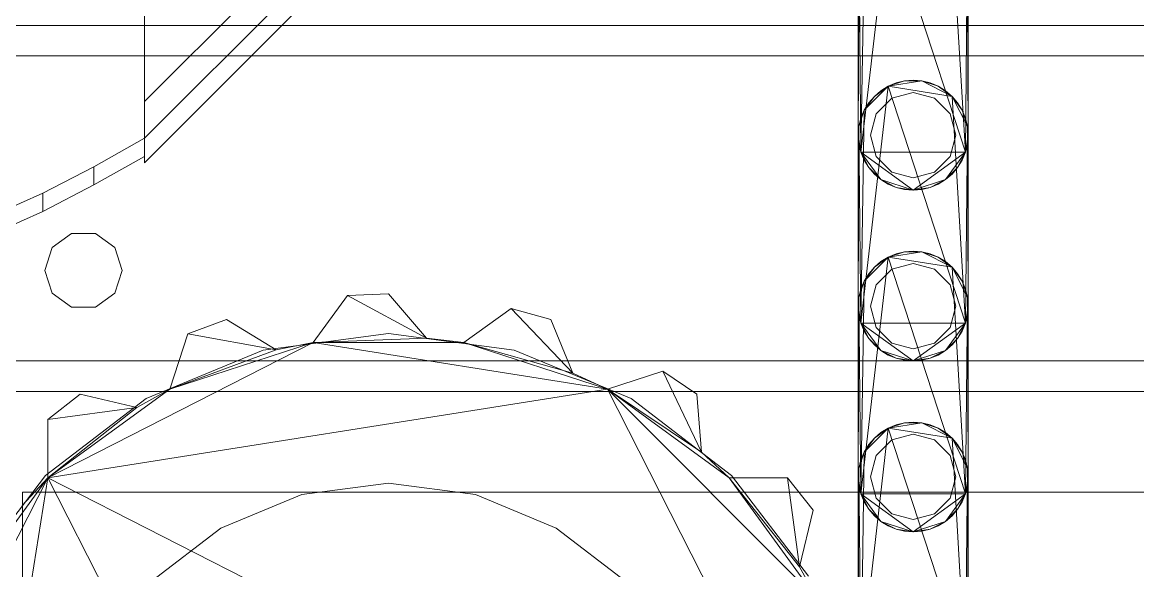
# Model space of a CAD drawing. Header units: millimetres. Extents: x -1970 to 59977, y -50268 to 6837.
# Drawn here: x 58329.2 to 58512.1, y 2527.1 to 2617 of the extents above; entities that cross this region are included whole.
import ezdxf

# ---------------------------------------------------------------- set-up
doc = ezdxf.new("R2010")
doc.units = ezdxf.units.MM
doc.layers.add('lateral_secador', color=7, linetype='Continuous', lineweight=0)

msp = doc.modelspace()

# ---------------------------------------------------------------- linework, layer by layer
at = {"layer": 'lateral_secador'}
for p, q in [((58589.253, 2844), (58349.253, 2604)), ((58589.253, 2838), (58349.253, 2598)), ((58589.253, 2834), (58349.253, 2594)), ((58349.253, 2594), (58349.253, 2663)), ((58466.694, 2595.719), (58471.167, 2634.519)), ((58471.167, 2634.519), (58483.812, 2595.719)), ((58481.616, 2632.864), (58483.812, 2595.719)), ((58466.694, 2595.719), (58467.233, 2630.586)), ((58466.253, 2598.5), (58466.364, 2627.908)), ((58466.694, 2595.719), (58466.364, 2627.908)), ((58484.142, 2627.908), (58483.812, 2595.719)), ((58484.142, 2627.908), (58484.253, 2598.5)), ((58466.253, 2626.5), (58466.253, 2598.5)), ((58484.253, 2598.5), (58484.253, 2626.5)), ((58199.253, 2616.5), (58579.253, 2616.5)), ((58224.253, 2616.5), (58554.253, 2616.5)), ((58224.253, 2611.5), (58554.253, 2611.5)), ((58471.167, 2606.519), (58473.845, 2607.389)), ((58471.167, 2606.519), (58476.661, 2607.389)), ((58473.845, 2607.389), (58472.472, 2607.06)), ((58475.253, 2607.5), (58473.845, 2607.389)), ((58473.845, 2607.389), (58476.661, 2607.389)), ((58476.661, 2607.389), (58475.253, 2607.5)), ((58476.661, 2607.389), (58479.339, 2606.519)), ((58478.034, 2607.06), (58476.661, 2607.389)), ((58476.661, 2607.389), (58481.616, 2604.864)), ((58466.694, 2567.719), (58471.167, 2606.519)), ((58467.233, 2602.586), (58471.167, 2606.519)), ((58468.89, 2604.864), (58471.167, 2606.519)), ((58469.962, 2605.781), (58468.89, 2604.864)), ((58471.167, 2606.519), (58469.962, 2605.781)), ((58472.472, 2607.06), (58471.167, 2606.519)), ((58471.167, 2606.519), (58481.616, 2604.864)), ((58471.167, 2606.519), (58483.812, 2567.719)), ((58475.253, 2605.5), (58471.753, 2604.562)), ((58478.753, 2604.562), (58475.253, 2605.5)), ((58479.339, 2606.519), (58478.034, 2607.06)), ((58479.339, 2606.519), (58481.616, 2604.864)), ((58480.544, 2605.781), (58479.339, 2606.519)), ((58481.616, 2604.864), (58480.544, 2605.781)), ((58349.253, 2604), (58349.253, 2598)), ((58467.233, 2602.586), (58468.89, 2604.864)), ((58467.972, 2603.79), (58467.233, 2602.586)), ((58468.89, 2604.864), (58467.972, 2603.79)), ((58471.753, 2604.562), (58469.191, 2602)), ((58481.315, 2602), (58478.753, 2604.562)), ((58481.616, 2604.864), (58483.272, 2602.586)), ((58482.534, 2603.79), (58481.616, 2604.864)), ((58481.616, 2604.864), (58484.142, 2599.908)), ((58481.616, 2604.864), (58483.812, 2567.719)), ((58483.272, 2602.586), (58482.534, 2603.79)), ((58466.364, 2599.908), (58467.233, 2602.586)), ((58467.233, 2602.586), (58466.694, 2601.281)), ((58466.694, 2567.719), (58467.233, 2602.586)), ((58469.191, 2602), (58468.253, 2598.5)), ((58482.253, 2598.5), (58481.315, 2602)), ((58483.272, 2602.586), (58484.142, 2599.908)), ((58483.812, 2601.281), (58483.272, 2602.586)), ((58466.694, 2601.281), (58466.364, 2599.908)), ((58484.142, 2599.908), (58483.812, 2601.281)), ((58466.253, 2570.5), (58466.364, 2599.908)), ((58466.364, 2599.908), (58466.253, 2598.5)), ((58466.253, 2598.5), (58466.253, 2570.5)), ((58466.694, 2595.719), (58466.253, 2598.5)), ((58466.253, 2598.5), (58466.364, 2597.092)), ((58466.694, 2567.719), (58466.364, 2599.908)), ((58468.253, 2598.5), (58469.191, 2595)), ((58481.315, 2595), (58482.253, 2598.5)), ((58484.142, 2599.908), (58483.812, 2567.719)), ((58484.253, 2598.5), (58483.812, 2595.719)), ((58484.142, 2599.908), (58484.253, 2570.5)), ((58484.253, 2598.5), (58484.142, 2599.908)), ((58484.142, 2597.092), (58484.253, 2598.5)), ((58484.253, 2570.5), (58484.253, 2598.5)), ((58349.253, 2598), (58340.92, 2593.341)), ((58349.253, 2598), (58349.253, 2594)), ((58349.253, 2595), (58349.253, 2598)), ((58466.364, 2597.092), (58466.694, 2595.719)), ((58483.812, 2595.719), (58484.142, 2597.092)), ((58349.253, 2595), (58340.92, 2590.341)), ((58467.972, 2593.21), (58466.694, 2595.719)), ((58466.694, 2595.719), (58467.233, 2594.414)), ((58469.962, 2591.219), (58466.694, 2595.719)), ((58475.253, 2589.5), (58466.694, 2595.719)), ((58483.812, 2595.719), (58466.694, 2595.719)), ((58469.191, 2595), (58471.753, 2592.438)), ((58483.812, 2595.719), (58475.253, 2589.5)), ((58478.753, 2592.438), (58481.315, 2595)), ((58483.812, 2595.719), (58480.544, 2591.219)), ((58483.812, 2595.719), (58482.534, 2593.21)), ((58483.272, 2594.414), (58483.812, 2595.719)), ((58340.92, 2593.341), (58332.586, 2589)), ((58340.92, 2593.341), (58340.92, 2590.341)), ((58467.233, 2594.414), (58467.972, 2593.21)), ((58469.962, 2591.219), (58467.972, 2593.21)), ((58467.972, 2593.21), (58468.89, 2592.136)), ((58482.534, 2593.21), (58480.544, 2591.219)), ((58481.616, 2592.136), (58482.534, 2593.21)), ((58482.534, 2593.21), (58483.272, 2594.414)), ((58468.89, 2592.136), (58469.962, 2591.219)), ((58472.472, 2589.94), (58469.962, 2591.219)), ((58469.962, 2591.219), (58471.167, 2590.481)), ((58475.253, 2589.5), (58469.962, 2591.219)), ((58471.753, 2592.438), (58475.253, 2591.5)), ((58475.253, 2591.5), (58478.753, 2592.438)), ((58480.544, 2591.219), (58475.253, 2589.5)), ((58480.544, 2591.219), (58478.034, 2589.94)), ((58479.339, 2590.481), (58480.544, 2591.219)), ((58480.544, 2591.219), (58481.616, 2592.136)), ((58332.586, 2589), (58324.253, 2585.272)), ((58340.92, 2590.341), (58332.586, 2586)), ((58332.586, 2589), (58332.586, 2586)), ((58471.167, 2590.481), (58472.472, 2589.94)), ((58475.253, 2589.5), (58472.472, 2589.94)), ((58472.472, 2589.94), (58473.845, 2589.611)), ((58473.845, 2589.611), (58475.253, 2589.5)), ((58478.034, 2589.94), (58475.253, 2589.5)), ((58475.253, 2589.5), (58476.661, 2589.611)), ((58476.661, 2589.611), (58478.034, 2589.94)), ((58478.034, 2589.94), (58479.339, 2590.481)), ((58332.586, 2586), (58324.253, 2582.272)), ((58337.291, 2582.389), (58334.116, 2580.082)), ((58341.215, 2582.389), (58337.291, 2582.389)), ((58344.39, 2580.082), (58341.215, 2582.389)), ((58334.116, 2580.082), (58332.903, 2576.35)), ((58345.603, 2576.35), (58344.39, 2580.082)), ((58466.694, 2539.719), (58471.167, 2578.519)), ((58467.233, 2574.586), (58471.167, 2578.519)), ((58468.89, 2576.864), (58471.167, 2578.519)), ((58471.167, 2578.519), (58469.962, 2577.781)), ((58471.167, 2578.519), (58473.845, 2579.389)), ((58471.167, 2578.519), (58476.661, 2579.389)), ((58472.472, 2579.06), (58471.167, 2578.519)), ((58471.167, 2578.519), (58481.616, 2576.864)), ((58471.167, 2578.519), (58483.812, 2539.719)), ((58473.845, 2579.389), (58472.472, 2579.06)), ((58475.253, 2579.5), (58473.845, 2579.389)), ((58473.845, 2579.389), (58476.661, 2579.389)), ((58476.661, 2579.389), (58475.253, 2579.5)), ((58476.661, 2579.389), (58479.339, 2578.519)), ((58478.034, 2579.06), (58476.661, 2579.389)), ((58476.661, 2579.389), (58481.616, 2576.864)), ((58479.339, 2578.519), (58478.034, 2579.06)), ((58479.339, 2578.519), (58481.616, 2576.864)), ((58480.544, 2577.781), (58479.339, 2578.519)), ((58332.903, 2576.35), (58334.116, 2572.618)), ((58344.39, 2572.618), (58345.603, 2576.35)), ((58467.233, 2574.586), (58468.89, 2576.864)), ((58468.89, 2576.864), (58467.972, 2575.79)), ((58469.962, 2577.781), (58468.89, 2576.864)), ((58471.753, 2576.562), (58469.191, 2574)), ((58475.253, 2577.5), (58471.753, 2576.562)), ((58478.753, 2576.562), (58475.253, 2577.5)), ((58481.315, 2574), (58478.753, 2576.562)), ((58481.616, 2576.864), (58480.544, 2577.781)), ((58481.616, 2576.864), (58483.272, 2574.586)), ((58482.534, 2575.79), (58481.616, 2576.864)), ((58481.616, 2576.864), (58484.142, 2571.908)), ((58481.616, 2576.864), (58483.812, 2539.719)), ((58466.364, 2571.908), (58467.233, 2574.586)), ((58467.233, 2574.586), (58466.694, 2573.281)), ((58466.694, 2539.719), (58467.233, 2574.586)), ((58467.972, 2575.79), (58467.233, 2574.586)), ((58483.272, 2574.586), (58482.534, 2575.79)), ((58483.272, 2574.586), (58484.142, 2571.908)), ((58483.812, 2573.281), (58483.272, 2574.586)), ((58334.116, 2572.618), (58337.291, 2570.311)), ((58341.215, 2570.311), (58344.39, 2572.618)), ((58466.694, 2573.281), (58466.364, 2571.908)), ((58469.191, 2574), (58468.253, 2570.5)), ((58482.253, 2570.5), (58481.315, 2574)), ((58484.142, 2571.908), (58483.812, 2573.281)), ((58382.505, 2572.235), (58376.896, 2564.527)), ((58389.253, 2572.5), (58382.505, 2572.235)), ((58382.505, 2572.235), (58395.452, 2565.256)), ((58395.452, 2565.256), (58389.253, 2572.5)), ((58466.253, 2542.5), (58466.364, 2571.908)), ((58466.364, 2571.908), (58466.253, 2570.5)), ((58466.694, 2539.719), (58466.364, 2571.908)), ((58484.142, 2571.908), (58483.812, 2539.719)), ((58484.142, 2571.908), (58484.253, 2542.5)), ((58484.253, 2570.5), (58484.142, 2571.908)), ((58337.291, 2570.311), (58341.215, 2570.311)), ((58409.329, 2570.124), (58401.61, 2564.527)), ((58409.329, 2570.124), (58419.485, 2559.487)), ((58415.829, 2568.291), (58409.329, 2570.124)), ((58466.253, 2570.5), (58466.253, 2542.5)), ((58466.694, 2567.719), (58466.253, 2570.5)), ((58466.253, 2570.5), (58466.364, 2569.092)), ((58466.364, 2569.092), (58466.694, 2567.719)), ((58468.253, 2570.5), (58469.191, 2567)), ((58481.315, 2567), (58482.253, 2570.5)), ((58484.253, 2570.5), (58483.812, 2567.719)), ((58483.812, 2567.719), (58484.142, 2569.092)), ((58484.142, 2569.092), (58484.253, 2570.5)), ((58484.253, 2542.5), (58484.253, 2570.5)), ((58362.677, 2568.291), (58356.343, 2565.954)), ((58370.812, 2563.317), (58362.677, 2568.291)), ((58419.485, 2559.487), (58415.829, 2568.291)), ((58467.972, 2565.21), (58466.694, 2567.719)), ((58466.694, 2567.719), (58467.233, 2566.414)), ((58469.962, 2563.219), (58466.694, 2567.719)), ((58475.253, 2561.5), (58466.694, 2567.719)), ((58483.812, 2567.719), (58466.694, 2567.719)), ((58483.812, 2567.719), (58475.253, 2561.5)), ((58483.812, 2567.719), (58480.544, 2563.219)), ((58483.812, 2567.719), (58482.534, 2565.21)), ((58483.272, 2566.414), (58483.812, 2567.719)), ((58356.343, 2565.954), (58353.388, 2556.889)), ((58356.343, 2565.954), (58370.812, 2563.317)), ((58389.253, 2566), (58368.677, 2563.291)), ((58376.896, 2564.527), (58395.452, 2565.256)), ((58409.829, 2563.291), (58389.253, 2566)), ((58401.61, 2564.527), (58395.452, 2565.256)), ((58467.233, 2566.414), (58467.972, 2565.21)), ((58469.962, 2563.219), (58467.972, 2565.21)), ((58467.972, 2565.21), (58468.89, 2564.136)), ((58469.191, 2567), (58471.753, 2564.438)), ((58478.753, 2564.438), (58481.315, 2567)), ((58482.534, 2565.21), (58480.544, 2563.219)), ((58481.616, 2564.136), (58482.534, 2565.21)), ((58482.534, 2565.21), (58483.272, 2566.414)), ((58333.392, 2542.361), (58376.896, 2564.527)), ((58353.388, 2556.889), (58376.896, 2564.527)), ((58376.896, 2564.527), (58370.812, 2563.317)), ((58376.896, 2564.527), (58401.61, 2564.527)), ((58376.896, 2564.527), (58425.118, 2556.889)), ((58401.61, 2564.527), (58419.485, 2559.487)), ((58401.61, 2564.527), (58425.118, 2556.889)), ((58468.89, 2564.136), (58469.962, 2563.219)), ((58471.753, 2564.438), (58475.253, 2563.5)), ((58475.253, 2563.5), (58478.753, 2564.438)), ((58480.544, 2563.219), (58481.616, 2564.136)), ((58368.677, 2563.291), (58349.503, 2555.349)), ((58353.388, 2556.889), (58370.812, 2563.317)), ((58429.003, 2555.349), (58409.829, 2563.291)), ((58472.472, 2561.94), (58469.962, 2563.219)), ((58469.962, 2563.219), (58471.167, 2562.481)), ((58475.253, 2561.5), (58469.962, 2563.219)), ((58471.167, 2562.481), (58472.472, 2561.94)), ((58475.253, 2561.5), (58472.472, 2561.94)), ((58472.472, 2561.94), (58473.845, 2561.611)), ((58473.845, 2561.611), (58475.253, 2561.5)), ((58480.544, 2563.219), (58475.253, 2561.5)), ((58478.034, 2561.94), (58475.253, 2561.5)), ((58475.253, 2561.5), (58476.661, 2561.611)), ((58476.661, 2561.611), (58478.034, 2561.94)), ((58480.544, 2563.219), (58478.034, 2561.94)), ((58478.034, 2561.94), (58479.339, 2562.481)), ((58479.339, 2562.481), (58480.544, 2563.219)), ((58224.253, 2561.5), (58554.253, 2561.5)), ((58434.189, 2559.827), (58425.118, 2556.889)), ((58434.189, 2559.827), (58440.56, 2546.572)), ((58439.802, 2556.075), (58434.189, 2559.827)), ((58425.118, 2556.889), (58419.485, 2559.487)), ((58224.253, 2556.5), (58554.253, 2556.5)), ((58333.392, 2542.361), (58353.388, 2556.889)), ((58333.392, 2542.361), (58425.118, 2556.889)), ((58338.704, 2556.075), (58333.401, 2551.895)), ((58347.976, 2553.859), (58338.704, 2556.075)), ((58353.388, 2556.889), (58347.976, 2553.859)), ((58425.118, 2556.889), (58440.56, 2546.572)), ((58425.118, 2556.889), (58445.114, 2542.361)), ((58425.118, 2556.889), (58459.642, 2522.365)), ((58425.118, 2556.889), (58467.28, 2474.142)), ((58440.56, 2546.572), (58439.802, 2556.075)), ((58349.503, 2555.349), (58333.038, 2542.715)), ((58445.468, 2542.715), (58429.003, 2555.349)), ((58333.392, 2542.361), (58347.976, 2553.859)), ((58333.401, 2551.895), (58347.976, 2553.859)), ((58333.401, 2551.895), (58333.392, 2542.361)), ((58471.167, 2550.519), (58473.845, 2551.389)), ((58471.167, 2550.519), (58476.661, 2551.389)), ((58472.472, 2551.06), (58471.167, 2550.519)), ((58473.845, 2551.389), (58472.472, 2551.06)), ((58475.253, 2551.5), (58473.845, 2551.389)), ((58473.845, 2551.389), (58476.661, 2551.389)), ((58476.661, 2551.389), (58475.253, 2551.5)), ((58476.661, 2551.389), (58479.339, 2550.519)), ((58478.034, 2551.06), (58476.661, 2551.389)), ((58476.661, 2551.389), (58481.616, 2548.864)), ((58479.339, 2550.519), (58478.034, 2551.06)), ((58466.694, 2511.719), (58471.167, 2550.519)), ((58467.233, 2546.586), (58471.167, 2550.519)), ((58467.233, 2546.586), (58468.89, 2548.864)), ((58468.89, 2548.864), (58467.972, 2547.79)), ((58468.89, 2548.864), (58471.167, 2550.519)), ((58469.962, 2549.781), (58468.89, 2548.864)), ((58471.167, 2550.519), (58469.962, 2549.781)), ((58471.167, 2550.519), (58481.616, 2548.864)), ((58471.167, 2550.519), (58483.812, 2511.719)), ((58475.253, 2549.5), (58471.753, 2548.562)), ((58478.753, 2548.562), (58475.253, 2549.5)), ((58479.339, 2550.519), (58481.616, 2548.864)), ((58480.544, 2549.781), (58479.339, 2550.519)), ((58481.616, 2548.864), (58480.544, 2549.781)), ((58481.616, 2548.864), (58483.272, 2546.586)), ((58482.534, 2547.79), (58481.616, 2548.864)), ((58481.616, 2548.864), (58484.142, 2543.908)), ((58481.616, 2548.864), (58483.812, 2511.719)), ((58467.972, 2547.79), (58467.233, 2546.586)), ((58471.753, 2548.562), (58469.191, 2546)), ((58481.315, 2546), (58478.753, 2548.562)), ((58483.272, 2546.586), (58482.534, 2547.79)), ((58445.114, 2542.361), (58440.56, 2546.572)), ((58466.364, 2543.908), (58467.233, 2546.586)), ((58466.694, 2545.281), (58466.364, 2543.908)), ((58467.233, 2546.586), (58466.694, 2545.281)), ((58466.694, 2511.719), (58467.233, 2546.586)), ((58469.191, 2546), (58468.253, 2542.5)), ((58482.253, 2542.5), (58481.315, 2546)), ((58483.272, 2546.586), (58484.142, 2543.908)), ((58483.812, 2545.281), (58483.272, 2546.586)), ((58484.142, 2543.908), (58483.812, 2545.281)), ((58466.253, 2514.5), (58466.364, 2543.908)), ((58466.364, 2543.908), (58466.253, 2542.5)), ((58466.694, 2511.719), (58466.364, 2543.908)), ((58484.142, 2543.908), (58483.812, 2511.719)), ((58484.142, 2543.908), (58484.253, 2514.5)), ((58484.253, 2542.5), (58484.142, 2543.908)), ((58311.226, 2498.858), (58333.392, 2542.361)), ((58318.864, 2522.365), (58333.392, 2542.361)), ((58318.864, 2450.635), (58333.392, 2542.361)), ((58333.038, 2542.715), (58320.404, 2526.25)), ((58333.392, 2542.361), (58329.181, 2537.806)), ((58333.392, 2542.361), (58467.28, 2474.142)), ((58401.61, 2408.473), (58333.392, 2542.361)), ((58389.253, 2541.5), (58375.018, 2539.626)), ((58403.488, 2539.626), (58389.253, 2541.5)), ((58445.114, 2542.361), (58456.612, 2527.777)), ((58454.647, 2542.353), (58445.114, 2542.361)), ((58445.114, 2542.361), (58459.642, 2522.365)), ((58458.102, 2526.25), (58445.468, 2542.715)), ((58454.647, 2542.353), (58456.612, 2527.777)), ((58458.829, 2537.05), (58454.647, 2542.353)), ((58466.253, 2542.5), (58466.253, 2514.5)), ((58466.694, 2539.719), (58466.253, 2542.5)), ((58466.253, 2542.5), (58466.364, 2541.092)), ((58468.253, 2542.5), (58469.191, 2539)), ((58481.315, 2539), (58482.253, 2542.5)), ((58484.253, 2542.5), (58483.812, 2539.719)), ((58484.142, 2541.092), (58484.253, 2542.5)), ((58484.253, 2514.5), (58484.253, 2542.5)), ((58329.253, 2540), (58609.253, 2540)), ((58329.253, 2540), (58329.253, 2510)), ((58375.018, 2539.626), (58361.753, 2534.131)), ((58416.753, 2534.131), (58403.488, 2539.626)), ((58466.364, 2541.092), (58466.694, 2539.719)), ((58467.972, 2537.21), (58466.694, 2539.719)), ((58466.694, 2539.719), (58467.233, 2538.414)), ((58469.962, 2535.219), (58466.694, 2539.719)), ((58475.253, 2533.5), (58466.694, 2539.719)), ((58483.812, 2539.719), (58466.694, 2539.719)), ((58483.812, 2539.719), (58475.253, 2533.5)), ((58483.812, 2539.719), (58480.544, 2535.219)), ((58483.812, 2539.719), (58482.534, 2537.21)), ((58483.272, 2538.414), (58483.812, 2539.719)), ((58483.812, 2539.719), (58484.142, 2541.092)), ((58467.233, 2538.414), (58467.972, 2537.21)), ((58469.191, 2539), (58471.753, 2536.438)), ((58478.753, 2536.438), (58481.315, 2539)), ((58482.534, 2537.21), (58483.272, 2538.414)), ((58456.612, 2527.777), (58458.829, 2537.05)), ((58469.962, 2535.219), (58467.972, 2537.21)), ((58467.972, 2537.21), (58468.89, 2536.136)), ((58468.89, 2536.136), (58469.962, 2535.219)), ((58471.753, 2536.438), (58475.253, 2535.5)), ((58475.253, 2535.5), (58478.753, 2536.438)), ((58482.534, 2537.21), (58480.544, 2535.219)), ((58480.544, 2535.219), (58481.616, 2536.136)), ((58481.616, 2536.136), (58482.534, 2537.21)), ((58361.753, 2534.131), (58350.362, 2525.391)), ((58428.144, 2525.391), (58416.753, 2534.131)), ((58472.472, 2533.94), (58469.962, 2535.219)), ((58469.962, 2535.219), (58471.167, 2534.481)), ((58475.253, 2533.5), (58469.962, 2535.219)), ((58471.167, 2534.481), (58472.472, 2533.94)), ((58480.544, 2535.219), (58475.253, 2533.5)), ((58480.544, 2535.219), (58478.034, 2533.94)), ((58478.034, 2533.94), (58479.339, 2534.481)), ((58479.339, 2534.481), (58480.544, 2535.219)), ((58475.253, 2533.5), (58472.472, 2533.94)), ((58472.472, 2533.94), (58473.845, 2533.611)), ((58473.845, 2533.611), (58475.253, 2533.5)), ((58478.034, 2533.94), (58475.253, 2533.5)), ((58475.253, 2533.5), (58476.661, 2533.611)), ((58476.661, 2533.611), (58478.034, 2533.94)), ((58459.642, 2522.365), (58456.612, 2527.777))]:
    msp.add_line(p, q, dxfattribs=at)

doc.saveas('drawing.dxf')
